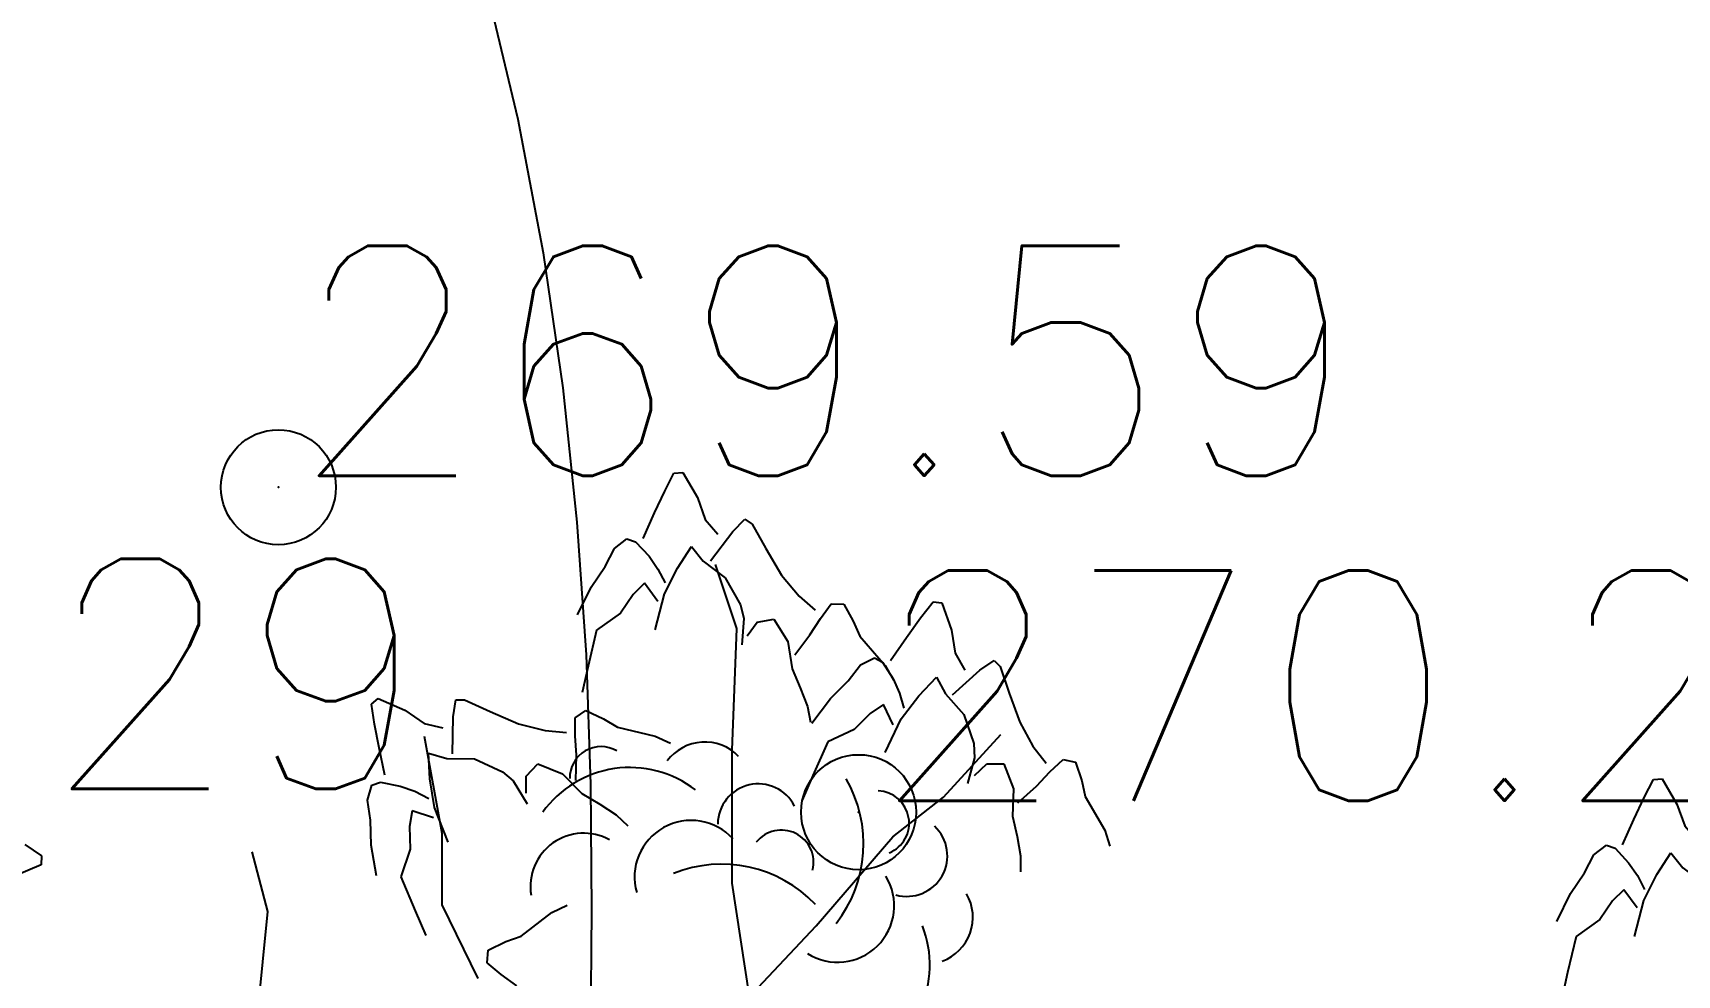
# Model space of a CAD drawing. Header units: millimetres. Extents: x 524954 to 526204, y 9523489 to 9524010.
# Drawn here: x 525405.26 to 525412.41, y 9523578.65 to 9523582.74 of the extents above; entities that cross this region are included whole.
import ezdxf

# ---------------------------------------------------------------- set-up
doc = ezdxf.new("R2010")
doc.units = ezdxf.units.MM
doc.header["$PDMODE"] = 32
doc.header["$PDSIZE"] = 0.5
doc.linetypes.add('ACAD_ISO12W100', pattern=[21, 12, -3, 0, -3, 0, -3])
for name, color, linetype in [('Arbre', 34, 'ACAD_ISO12W100'), ('CN_10_00', 1, 'Continuous'), ('TopoAlt', 3, 'Continuous'), ('TOPOJIS', 7, 'Continuous')]:
    doc.layers.add(name, color=color, linetype=linetype)
doc.styles.add('Simplex 1.0', font='Simplex.shx', dxfattribs={"width": 0.99, "height": 1})

# ---------------------------------------------------------------- blocks, each defined once
blk = doc.blocks.new('TCPOINT M')
at = {"color": 0}
blk.add_point((0, 0), dxfattribs=at)
at = {"layer": 'TopoAlt', "style": 'Simplex 1.0', "width": 0.99}
blk.add_attdef('ALT', (0.15, 0.15), '', height=1, dxfattribs=at)
blk = doc.blocks.new('v088')
at = {"color": 3, "linetype": 'Continuous'}
for p, q in [((-0.0239, 12.3184), (0.0161, 12.3965)), ((0.0161, 12.3965), (0.0546, 12.3999)), ((0.0546, 12.3999), (0.1184, 12.2906)), ((-0.0686, 12.2238), (-0.0239, 12.3184)), ((-0.1179, 12.1126), (-0.0686, 12.2238)), ((0.1184, 12.2906), (0.1522, 12.1952)), ((0.1522, 12.1952), (0.2074, 12.1313)), ((0.2717, 12.1435), (0.3242, 12.1966)), ((0.3242, 12.1966), (0.3557, 12.1751)), ((0.3557, 12.1751), (0.415, 12.0689)), ((-0.2428, 12.0693), (-0.1881, 12.111)), ((-0.1881, 12.111), (-0.1505, 12.0986)), ((-0.1505, 12.0986), (-0.0915, 12.0354)), ((0.1746, 12.0155), (0.2717, 12.1435)), ((-0.2828, 11.9912), (-0.2428, 12.0693)), ((-0.0915, 12.0354), (-0.0536, 11.98)), ((0.0317, 11.9844), (0.0922, 12.0781)), ((0.0922, 12.0781), (0.1437, 12.0135)), ((0.1437, 12.0135), (0.2395, 11.9416)), ((0.415, 12.0689), (0.4841, 11.9528)), ((-0.344, 11.9013), (-0.2828, 11.9912)), ((-0.0536, 11.98), (-0.0225, 11.9193)), ((-0.0252, 11.8718), (0.0317, 11.9844)), ((0.2395, 11.9416), (0.3048, 11.8248)), ((0.4841, 11.9528), (0.5601, 11.8616)), ((-0.4033, 11.7804), (-0.344, 11.9013)), ((-0.1618, 11.8694), (-0.2169, 11.7884)), ((-0.1123, 11.9179), (-0.1618, 11.8694)), ((-0.0542, 11.8389), (-0.1123, 11.9179)), ((-0.066, 11.7153), (-0.0252, 11.8718)), ((0.3048, 11.8248), (0.32, 11.7651)), ((0.5601, 11.8616), (0.6304, 11.8005)), ((0.6527, 11.7656), (0.6994, 11.8293)), ((0.6994, 11.8293), (0.7544, 11.828)), ((0.7544, 11.828), (0.796, 11.7537)), ((1.0886, 11.7676), (1.1424, 11.8368)), ((1.1424, 11.8368), (1.1809, 11.833)), ((1.1809, 11.833), (1.2232, 11.7138)), ((-0.2169, 11.7884), (-0.3202, 11.714)), ((0.32, 11.7651), (0.3106, 11.6498)), ((0.3344, 11.6895), (0.378, 11.7487)), ((0.378, 11.7487), (0.4498, 11.7623)), ((0.4498, 11.7623), (0.5114, 11.6644)), ((0.6075, 11.6944), (0.6527, 11.7656)), ((0.796, 11.7537), (0.824, 11.6885)), ((1.027, 11.683), (1.0886, 11.7676)), ((-0.3202, 11.714), (-0.3572, 11.5582)), ((0.5114, 11.6644), (0.5299, 11.5465)), ((0.5418, 11.6075), (0.6075, 11.6944)), ((0.824, 11.6885), (0.9344, 11.5607)), ((0.9578, 11.583), (1.027, 11.683)), ((1.2232, 11.7138), (1.2386, 11.6137)), ((0.827, 11.5637), (0.8886, 11.5945)), ((0.8886, 11.5945), (0.9232, 11.5753)), ((1.2386, 11.6137), (1.2809, 11.5407)), ((1.3463, 11.5407), (1.4079, 11.583)), ((1.4079, 11.583), (1.4348, 11.556)), ((-0.3572, 11.5582), (-0.3824, 11.4437)), ((0.5299, 11.5465), (0.5653, 11.4632)), ((0.7732, 11.4945), (0.827, 11.5637)), ((0.9232, 11.5753), (0.9693, 11.5022)), ((0.9344, 11.5607), (0.97, 11.497)), ((1.0809, 11.4291), (1.1578, 11.5099)), ((1.1578, 11.5099), (1.1963, 11.4368)), ((1.2271, 11.433), (1.3463, 11.5407)), ((1.4348, 11.556), (1.4733, 11.4406)), ((0.5653, 11.4632), (0.5962, 11.3829)), ((0.6962, 11.4176), (0.7732, 11.4945)), ((0.9693, 11.5022), (0.9963, 11.4406)), ((0.9963, 11.4406), (1.0155, 11.3753)), ((1.4733, 11.4406), (1.5194, 11.3137)), ((-1.2987, 11.3921), (-1.2695, 11.4174)), ((-1.2853, 11.3054), (-1.2987, 11.3921)), ((-1.2695, 11.4174), (-1.1537, 11.3664)), ((-1.1537, 11.3664), (-1.0704, 11.3089)), ((-0.9434, 11.3371), (-0.9319, 11.4109)), ((-0.9319, 11.4109), (-0.8938, 11.412)), ((-0.8938, 11.412), (-0.7835, 11.3608)), ((0.5962, 11.3829), (0.6091, 11.3149)), ((0.6155, 11.3099), (0.6962, 11.4176)), ((0.927, 11.3906), (0.8693, 11.3522)), ((0.9693, 11.3022), (0.927, 11.3906)), ((1.004, 11.3291), (1.0809, 11.4291)), ((1.1963, 11.4368), (1.2771, 11.3483)), ((-1.266, 11.2026), (-1.2853, 11.3054)), ((-1.0704, 11.3089), (-0.9882, 11.2895)), ((-0.9469, 11.1764), (-0.9434, 11.3371)), ((-0.7835, 11.3608), (-0.6595, 11.3072)), ((-0.6595, 11.3072), (-0.5444, 11.2779)), ((-0.4131, 11.2545), (-0.4126, 11.3334)), ((-0.4126, 11.3334), (-0.3673, 11.3647)), ((-0.3673, 11.3647), (-0.2901, 11.3288)), ((-0.2901, 11.3288), (-0.2291, 11.2925)), ((0.8693, 11.3522), (0.8001, 11.2829)), ((0.9347, 11.1829), (1.004, 11.3291)), ((1.2771, 11.3483), (1.3194, 11.2214)), ((1.5194, 11.3137), (1.5771, 11.2099)), ((-0.5444, 11.2779), (-0.4516, 11.2697)), ((-0.4079, 11.1703), (-0.4131, 11.2545)), ((-0.2291, 11.2925), (-0.0648, 11.2537)), ((-0.0648, 11.2537), (0.0014, 11.223)), ((0.6847, 11.2291), (0.6193, 11.0829)), ((0.8001, 11.2829), (0.6847, 11.2291)), ((-1.2408, 11.0836), (-1.266, 11.2026)), ((-1.0503, 11.1789), (-0.9708, 11.1567)), ((-1.0444, 11.0675), (-1.0503, 11.1789)), ((-0.9708, 11.1567), (-0.851, 11.1547)), ((-0.851, 11.1547), (-0.7296, 11.0984)), ((-0.4102, 11.0614), (-0.4079, 11.1703)), ((1.3232, 11.1598), (1.2925, 11.0483)), ((1.3194, 11.2214), (1.3232, 11.1598)), ((1.5771, 11.2099), (1.6348, 11.1368)), ((1.6502, 11.0983), (1.7079, 11.1522)), ((1.7079, 11.1522), (1.7617, 11.1406)), ((-0.7296, 11.0984), (-0.6822, 11.0589)), ((-0.6263, 11.0061), (-0.6257, 11.0796)), ((-0.6257, 11.0796), (-0.5755, 11.1328)), ((-0.5755, 11.1328), (-0.4682, 11.0896)), ((-0.4682, 11.0896), (-0.3841, 11.005)), ((0.6193, 11.0829), (0.5731, 10.9752)), ((1.3232, 11.0829), (1.3771, 11.1329)), ((1.3771, 11.1329), (1.4502, 11.1329)), ((1.4502, 11.1329), (1.4925, 11.0252)), ((1.5925, 11.0368), (1.6502, 11.0983)), ((1.7617, 11.1406), (1.7887, 11.0598)), ((-1.3166, 10.9752), (-1.2967, 11.0411)), ((-1.2967, 11.0411), (-1.2589, 11.0531)), ((-1.2589, 11.0531), (-1.1741, 11.0365)), ((-1.1741, 11.0365), (-1.1109, 11.0139)), ((-1.1109, 11.0139), (-1.0501, 10.983)), ((-1.0245, 10.9429), (-1.0444, 11.0675)), ((-0.6822, 11.0589), (-0.6222, 10.96)), ((1.4925, 11.0252), (1.4886, 10.906)), ((1.5117, 10.9637), (1.5925, 11.0368)), ((1.7887, 11.0598), (1.8041, 10.9906)), ((-1.3032, 10.8885), (-1.3166, 10.9752)), ((-0.9657, 10.7922), (-1.0245, 10.9429)), ((-0.3841, 11.005), (-0.3065, 10.9583)), ((-0.3065, 10.9583), (-0.2344, 10.9114)), ((1.8041, 10.9906), (1.8887, 10.8444)), ((-1.3, 10.7798), (-1.3032, 10.8885)), ((-1.122, 10.9292), (-1.1336, 10.8608)), ((-1.0286, 10.8992), (-1.122, 10.9292)), ((-0.2344, 10.9114), (-0.1841, 10.8638)), ((1.4886, 10.906), (1.5079, 10.8175)), ((-1.1336, 10.8608), (-1.1308, 10.7629)), ((1.5079, 10.8175), (1.5233, 10.7329)), ((1.8887, 10.8444), (1.9118, 10.7752)), ((-1.2771, 10.6471), (-1.3, 10.7798)), ((-1.1308, 10.7629), (-1.1708, 10.642)), ((1.5233, 10.7329), (1.5233, 10.6636)), ((-1.1708, 10.642), (-1.1094, 10.4942)), ((-0.514, 10.4875), (-0.4484, 10.5194)), ((-1.1094, 10.4942), (-1.0628, 10.3867)), ((-0.648, 10.3846), (-0.514, 10.4875)), ((-0.7146, 10.3603), (-0.648, 10.3846)), ((-0.7957, 10.2682), (-0.7912, 10.3231)), ((-0.7912, 10.3231), (-0.7146, 10.3603)), ((-0.7348, 10.218), (-0.7957, 10.2682)), ((-0.6662, 10.1688), (-0.7348, 10.218)), ((2.8931, 8.5838), (2.9656, 8.5345)), ((2.9656, 8.5345), (2.9641, 8.4958)), ((2.9641, 8.4958), (2.8478, 8.4461))]:
    blk.add_line(p, q, dxfattribs=at)
at = {"linetype": 'Continuous'}
for p, q in [((0.2897, 11.7219), (0.1969, 11.9998)), ((0.2697, 11.1929), (0.2897, 11.7219)), ((-0.9914, 10.8307), (-1.0686, 11.252)), ((1.1882, 10.9882), (1.4374, 11.2608)), ((0.2693, 10.6145), (0.2697, 11.1929)), ((0.9679, 10.8157), (1.1882, 10.9882)), ((-0.9911, 10.5198), (-0.9914, 10.8307)), ((0.6339, 10.4293), (0.9679, 10.8157)), ((-1.7492, 10.4915), (-1.8168, 10.7513)), ((0.3448, 10.1217), (0.2693, 10.6145)), ((-0.8352, 10.1996), (-0.9911, 10.5198)), ((-1.8059, 9.9306), (-1.7492, 10.4915)), ((0.3358, 10.1122), (0.6339, 10.4293))]:
    blk.add_line(p, q, dxfattribs=at)
at = {"color": 3, "linetype": 'Continuous'}
for centre, major_axis, start_param, end_param in [((0.1501, 11.0237), (0.1445, 0.1445), 6.263619, 7.998733), ((-0.3005, 11.0717), (0.0964, 0.0964), 0.254619, 2.377018), ((-0.1756, 10.6509), (0.3298, 0.3298), 0.12682, 1.733702), ((0.3829, 10.8698), (-0.1246, 0.1246), 4.396235, 7.060094), ((0.2754, 10.7857), (0.3995, 0.3995), 4.836335, 6.022049), ((0.8987, 10.8757), (0.099, 0.099), 4.31771, 7.031286), ((0.0911, 10.6412), (0.1741, 0.1741), 6.236163, 8.918901), ((-0.3757, 10.5998), (0.1641, 0.1641), 0.282297, 2.520721), ((0.4834, 10.7051), (-0.099, 0.099), 3.680741, 6.394318), ((1.0287, 10.7332), (-0.1246, 0.1246), 2.081137, 4.744996), ((0.2226, 10.1318), (-0.3995, 0.3995), 4.689978, 5.875693), ((0.7276, 10.5169), (-0.1741, 0.1741), 1.793126, 4.475865), ((1.1114, 10.4666), (-0.1445, 0.1445), 2.713295, 4.448408), ((0.6623, 10.2582), (-0.3298, 0.3298), 2.69514, 4.302022)]:
    blk.add_ellipse(centre, major_axis=major_axis, ratio=1, start_param=start_param, end_param=end_param, dxfattribs=at)

msp = doc.modelspace()

# ---------------------------------------------------------------- linework, layer by layer
at = {"layer": 'CN_10_00', "elevation": 270, "flags": 128}
msp.add_lwpolyline([(525407.2316, 9523582.9374), (525407.367, 9523582.3667), (525407.4769, 9523581.7853), (525407.5625, 9523581.1993), (525407.6245, 9523580.615), (525407.6641, 9523580.0385), (525407.6832, 9523579.4756), (525407.6875, 9523578.93), (525407.6837, 9523578.405)], dxfattribs=at)

# ---------------------------------------------------------------- block references
at = {"layer": 'Arbre'}
for p in [(525402.331, 9523570.63), (525408.03, 9523568.431), (525412.288, 9523567.099)]:
    msp.add_blockref('v088', p, dxfattribs=at)
at = {"layer": 'TOPOJIS'}
ref = msp.add_blockref('TCPOINT M', (525406.3265, 9523580.7664, 269.59), dxfattribs=at)
ref.add_attrib('ALT', '269.59', (525406.3765, 9523580.8164, 269.59), dxfattribs={"layer": 'TopoAlt', "height": 1, "style": 'Simplex 1.0', "width": 0.99})
ref = msp.add_blockref('TCPOINT M', (525402.2818, 9523579.405, 269.29), dxfattribs=at)
ref.add_attrib('ALT', '269.29', (525402.3318, 9523579.455, 269.29), dxfattribs={"layer": 'TopoAlt', "height": 1, "style": 'Simplex 1.0', "width": 0.99})
ref = msp.add_blockref('TCPOINT M', (525408.8491, 9523579.354, 270.25), dxfattribs=at)
ref.add_attrib('ALT', '270.25', (525408.8991, 9523579.404, 270.25), dxfattribs={"layer": 'TopoAlt', "height": 1, "style": 'Simplex 1.0', "width": 0.99})

doc.saveas('drawing.dxf')
